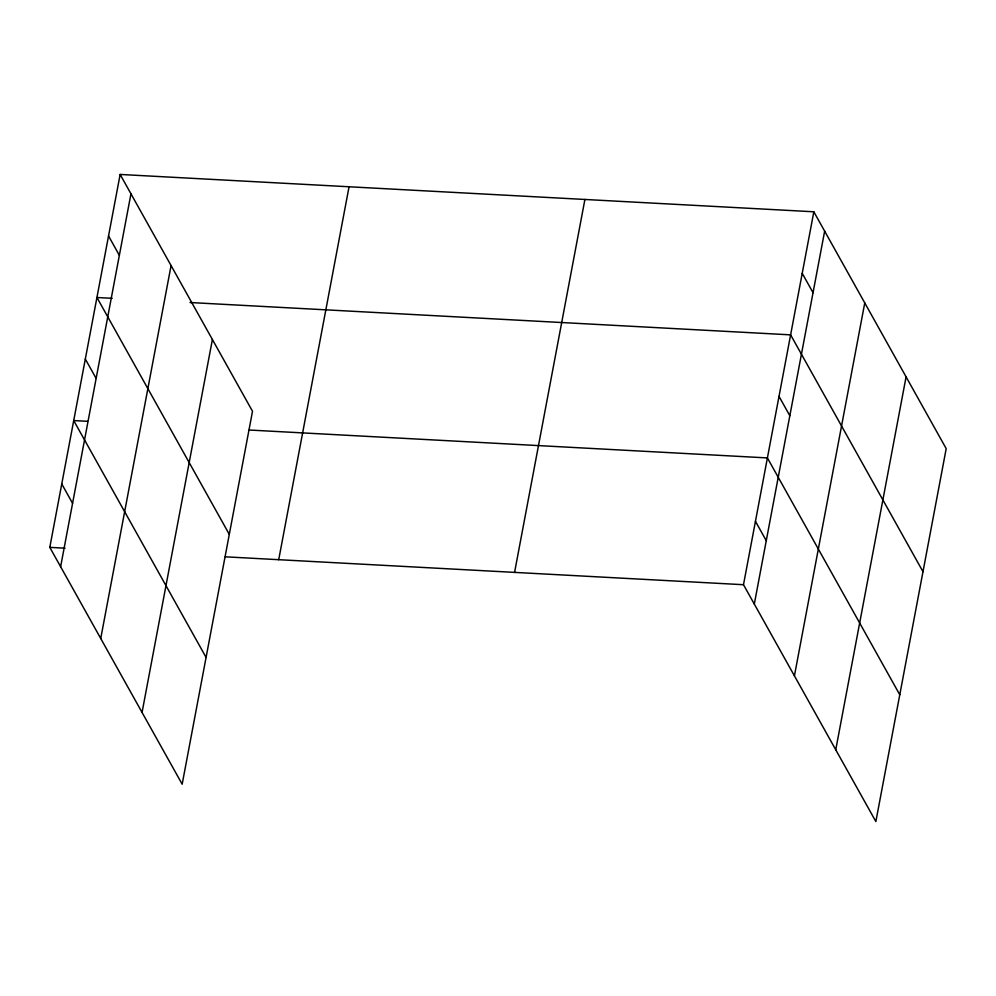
<?xml version="1.0" encoding="UTF-8"?>
<svg xmlns="http://www.w3.org/2000/svg" width="996" height="996" viewBox="0 0 996 996"><rect width="100%" height="100%" fill="white"/><g stroke="black" fill="none" stroke-linecap="round" stroke-linejoin="round"><path stroke-width="1.49" d="M120.143 174.449L252.511 411.286L182.168 784.213L49.8 547.364L120.143 174.449L813.832 211.787L946.2 448.636L875.858 821.551L743.489 584.714L813.832 211.787M60.619 566.724L130.962 193.797M100.733 638.498L171.075 265.571M142.055 712.439L212.397 339.512M278.718 559.69L349.061 186.762M514.571 572.389L584.913 199.461M754.308 604.074L824.651 231.147M794.422 675.836L864.765 302.909M835.744 749.789L906.086 376.862M112.187 298.327L96.936 297.505L229.292 534.354M190.024 302.523L790.625 334.855L922.981 571.692M87.449 421.308L73.716 420.573L206.085 657.41M249.224 430.023L767.406 457.923L899.774 694.76M49.8 547.364L65.064 548.186M225.308 556.814L743.489 584.714M802.228 273.327L813.047 292.675M779.009 396.383L789.828 415.743M755.454 521.319L766.26 540.666M108.539 235.977L119.346 255.325M85.32 359.046L96.139 378.393M61.764 483.969L72.571 503.329"/></g></svg>
